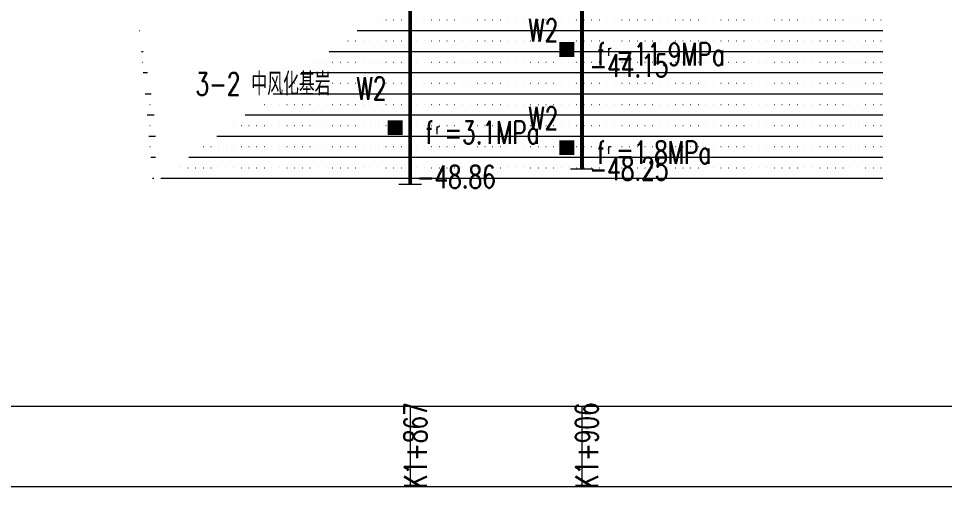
# Model space of a CAD drawing. Header units: millimetres. Extents: x -487 to 1510, y 26 to 459.
# Drawn here: x 896.9 to 1019.4, y 26.4 to 88.4 of the extents above; entities that cross this region are included whole.
import ezdxf
from ezdxf.enums import TextEntityAlignment as Align

# ---------------------------------------------------------------- set-up
doc = ezdxf.new("R2010")
doc.units = ezdxf.units.MM
for name, color, linetype, lineweight in [('poubase', 7, 'Continuous', 9), ('地质', 8, 'Continuous', 9), ('横标尺', 7, 'Continuous', 0)]:
    doc.layers.add(name, color=color, linetype=linetype, lineweight=lineweight)
doc.styles.add('KT_宋体', font='宋体', dxfattribs={"height": 2.5})
doc.styles.get("Standard").update_dxf_attribs({"font": 'simplex1.shx', "width": 0.7, "bigfont": 'hztxt.shx'})
doc.styles.add('新样式', font='simplex1.shx', dxfattribs={"width": 0.7, "height": 3, "bigfont": 'hztxt.shx'})
doc.dimstyles.new('1：20', dxfattribs={"dimtxt": 3, "dimasz": 2, "dimexe": 1, "dimexo": 1, "dimgap": 0.5, "dimtad": 1, "dimlfac": 2, "dimrnd": 0.009500000000000005, "dimdsep": 46, "dimtxsty": 'Standard', "dimcen": 0.09, "dimclrd": 256, "dimadec": 0, "dimazin": 0, "dimtfac": 1, "dimtix": 1, "dimtmove": 2, "dimatfit": 3, "dimfxl": 0, "dimtolj": 1, "dimtzin": 0, "dimarcsym": 0})

# ---------------------------------------------------------------- blocks, each defined once
blk = doc.blocks.new('*D10')
at = {"layer": 'Defpoints', "color": 0}
for p in [(936.224995726006, 263.1103979046852), (737.8037757578816, 26.36747311903377), (936.224995726006, 26.36747311903377)]:
    blk.add_point(p, dxfattribs=at)
at = {"layer": 'poubase', "color": 0, "lineweight": -2}
for p, q in [((737.8037757578816, 257.1103979046852), (737.8037757578816, 264.1103979046852)), ((936.224995726006, 257.1103979046852), (936.224995726006, 264.1103979046852))]:
    blk.add_line(p, q, dxfattribs=at)
at = {"layer": 'poubase', "lineweight": -2}
blk.add_line((739.8037757578816, 263.1103979046852), (934.224995726006, 263.1103979046852), dxfattribs=at)
at = {"layer": 'poubase'}
for points in [[(739.8037757578816, 263.4437312380185), (739.8037757578816, 262.7770645713519), (737.8037757578816, 263.1103979046852)], [(934.224995726006, 263.4437312380185), (934.224995726006, 262.7770645713519), (936.224995726006, 263.1103979046852)]]:
    blk.add_solid(points, dxfattribs=at)
at = {"layer": 'poubase', "color": 0, "insert": (837.0143857419438, 265.1103979046852), "char_height": 3, "attachment_point": 5}
blk.add_mtext('\\A1;一般路基有高压电缆通过行车道路段', dxfattribs=at)
blk = doc.blocks.new('*D11')
at = {"layer": 'Defpoints', "color": 0}
for p in [(951.2249957260059, 263.1103979046852), (936.224995726006, 26.36747311903378), (951.2249957260059, 26.36747311903377)]:
    blk.add_point(p, dxfattribs=at)
at = {"layer": 'poubase', "color": 0, "lineweight": -2}
for p, q in [((936.224995726006, 257.1103979046852), (936.224995726006, 264.1103979046852)), ((951.2249957260059, 257.1103979046852), (951.2249957260059, 264.1103979046852))]:
    blk.add_line(p, q, dxfattribs=at)
at = {"layer": 'poubase', "lineweight": -2}
blk.add_line((938.224995726006, 263.1103979046852), (949.2249957260059, 263.1103979046852), dxfattribs=at)
at = {"layer": 'poubase'}
for points in [[(938.224995726006, 263.4437312380185), (938.224995726006, 262.7770645713519), (936.224995726006, 263.1103979046852)], [(949.2249957260059, 263.4437312380185), (949.2249957260059, 262.7770645713519), (951.2249957260059, 263.1103979046852)]]:
    blk.add_solid(points, dxfattribs=at)
at = {"layer": 'poubase', "color": 0, "insert": (943.724995726006, 265.1103979046852), "char_height": 3, "attachment_point": 5}
blk.add_mtext('\\A1;桥头处理段', dxfattribs=at)
blk = doc.blocks.new('*D12')
at = {"layer": 'Defpoints', "color": 0}
for p in [(974.224995726006, 263.1103979046852), (959.2249957260059, 26.36747311903378), (974.224995726006, 26.36747311903377)]:
    blk.add_point(p, dxfattribs=at)
at = {"layer": 'poubase', "color": 0, "lineweight": -2}
for p, q in [((959.2249957260059, 257.1103979046852), (959.2249957260059, 264.1103979046852)), ((974.224995726006, 257.1103979046852), (974.224995726006, 264.1103979046852))]:
    blk.add_line(p, q, dxfattribs=at)
at = {"layer": 'poubase', "lineweight": -2}
blk.add_line((961.2249957260059, 263.1103979046852), (972.224995726006, 263.1103979046852), dxfattribs=at)
at = {"layer": 'poubase'}
for points in [[(961.2249957260059, 263.4437312380185), (961.2249957260059, 262.7770645713519), (959.2249957260059, 263.1103979046852)], [(972.224995726006, 263.4437312380185), (972.224995726006, 262.7770645713519), (974.224995726006, 263.1103979046852)]]:
    blk.add_solid(points, dxfattribs=at)
at = {"layer": 'poubase', "color": 0, "insert": (966.724995726006, 265.1103979046852), "char_height": 3, "attachment_point": 5}
blk.add_mtext('\\A1;桥头处理段', dxfattribs=at)

msp = doc.modelspace()

# ---------------------------------------------------------------- hatches: boundary and pattern name
at = {"layer": '地质'}
h = msp.add_hatch(dxfattribs=at)
h.set_pattern_fill('细砂岩', color=256, scale=0.3, style=0)
h.set_pattern_definition([(0, (0, 0), (0, 2.8), []), (0, (0, 1.4), (0, 2.8), [0.028, -0.9800000000000001])])
edge = h.paths.add_edge_path()
edge.add_spline(control_points=[(948.724995726006, 92.10000000000002), (936.6430858769702, 92.29421530298558), (924.5346689338645, 92.5888275257012), (912.5072324960383, 91.52842810294919)], knot_values=[0, 0, 0, 4.263256414560601e-14, 36.22227309012369, 36.22227309012369, 36.22227309012369, 36.22227309012369], degree=3, periodic=0)
edge.add_spline(control_points=[(912.5072324960385, 91.52842810294923), (912.6311556635092, 83.10091721411689), (916.068429231022, 77.38769480727096), (914.6889096611785, 66.43333333333334)], knot_values=[39.41947787384477, 39.41947787384477, 39.41947787384477, 39.41947787384479, 64.91573938684542, 64.91573938684542, 64.91573938684542, 64.91573938684542], degree=3, periodic=0)
edge.add_line((914.6889096611784, 66.43333333333334), (947.224995726006, 66.43333333333334))
edge.add_line((947.224995726006, 66.43333333333334), (948.7249957260061, 66.43333333333334))
edge.add_line((948.7249957260061, 66.43333333333334), (948.7249957260059, 92.10000000000001))
edge = h.paths.add_edge_path()
edge.add_spline(control_points=[(971.4574332767202, 91.79999999999998), (969.079167235267, 91.83005667881604), (966.7013132445965, 91.85879227944346), (964.3234190396178, 91.88784457533647)], knot_values=[51.82061852595062, 51.82061852595062, 51.82061852595062, 51.82061852595172, 58.95669010479828, 58.95669010479828, 58.95669010479828, 58.95669010479828], degree=3, periodic=0)
edge.add_spline(control_points=[(964.3234190396178, 91.88784457533647), (959.125711195843, 91.95134838720774), (953.9278112114087, 92.01636534302101), (948.724995726006, 92.10000000000002)], knot_values=[36.22227309012364, 36.22227309012364, 36.22227309012364, 36.22227309012364, 51.82061852595059, 51.82061852595059, 51.82061852595059, 51.82061852595063], degree=3, periodic=0)
edge.add_line((948.7249957260061, 92.10000000000002), (948.7249957260061, 66.43333333333334))
edge.add_line((948.7249957260061, 66.43333333333334), (950.224995726006, 66.43333333333334))
edge.add_line((950.224995726006, 66.43333333333334), (1011.302429753619, 66.43333333333334))
edge.add_line((1011.302429753619, 66.43333333333334), (1011.302429753619, 91.84247075067918))
edge.add_spline(control_points=[(1011.302429753618, 91.84247075067918), (998.0281413511672, 91.42317552157267), (984.7363644884819, 91.63218001539951), (971.4574332767205, 91.79999999999997)], knot_values=[58.95669010479718, 58.95669010479718, 58.95669010479718, 58.95669010479718, 98.8005940104449, 98.8005940104449, 98.8005940104449, 98.80059401044599], degree=3, periodic=0)
edge = h.paths.add_edge_path()
edge.add_spline(control_points=[(948.7249957260057, 95.39719986292877), (948.7171616007104, 95.3979561623005), (940.5465072264628, 96.18453982312441), (927.0212060399726, 95.18350966043704), (912.2712313636916, 95.30141578365169)], knot_values=[0, 0, 0, 0, 0.0305071370969614, 31.79773867194409, 31.79773867194409, 31.79773867194409, 31.79773867194409], degree=3, periodic=0)
edge.add_spline(control_points=[(912.2712313636918, 95.30141578365172), (912.5433258774187, 94.08721437239328), (912.4888582585892, 92.7779853030985), (912.5072324960385, 91.52842810294925)], knot_values=[35.63911643964278, 35.63911643964278, 35.63911643964278, 35.6391164396428, 39.41947787384477, 39.41947787384477, 39.41947787384477, 39.41947787384479], degree=3, periodic=0)
edge.add_spline(control_points=[(912.5072324960383, 91.52842810294919), (924.5346689338645, 92.5888275257012), (936.6430858769702, 92.29421530298558), (948.724995726006, 92.10000000000002)], knot_values=[0, 0, 0, 0, 36.22227309012364, 36.22227309012369, 36.22227309012369, 36.22227309012369], degree=3, periodic=0)
edge.add_line((948.724995726006, 92.10000000000002), (948.7249957260062, 95.39719986292872))
h.paths.add_polyline_path([(918.6276907898307, 77.75405834161423), (939.849913012053, 77.75405834161423), (939.849913012053, 81.68739167494755), (918.6276907898307, 81.68739167494755)], flags=24)
h.paths.add_polyline_path([(944.989995726006, 72.51166666666668), (948.459995726006, 72.51166666666668), (948.459995726006, 75.24166666666669), (944.989995726006, 75.24166666666669)], flags=8)
h.paths.add_polyline_path([(944.989995726006, 72.51166666666668), (948.459995726006, 72.51166666666668), (948.459995726006, 75.24166666666669), (944.989995726006, 75.24166666666669)], flags=24)
h.paths.add_polyline_path([(944.989995726006, 89.17833333333334), (948.459995726006, 89.17833333333334), (948.459995726006, 91.90833333333335), (944.989995726006, 91.90833333333335)], flags=24)
h.paths.add_polyline_path([(944.989995726006, 89.17833333333334), (948.459995726006, 89.17833333333334), (948.459995726006, 91.90833333333335), (944.989995726006, 91.90833333333335)], flags=8)
h.paths.add_polyline_path([(941.2215235037837, 77.26597222222223), (945.9784679482282, 77.26597222222223), (945.9784679482282, 80.87013888888889), (941.2215235037837, 80.87013888888889)], flags=24)
h.paths.add_polyline_path([(972.0199332767193, 67.12916666666663), (981.4282666100526, 67.12916666666663), (981.4282666100526, 69.75416666666663), (972.0199332767193, 69.75416666666663)], flags=24)
h.paths.add_polyline_path([(972.0249332767193, 80.80083333333327), (981.4232666100526, 80.80083333333327), (981.4232666100526, 83.39583333333329), (972.0249332767193, 83.39583333333329)], flags=24)
h.paths.add_polyline_path([(972.0249332767193, 90.46749999999996), (981.4232666100526, 90.46749999999996), (981.4232666100526, 93.06249999999997), (972.0249332767193, 93.06249999999997)], flags=9)
h.paths.add_polyline_path([(949.157480185107, 66.07002745057278), (958.5658135184403, 66.07002745057278), (958.5658135184403, 68.69502745057278), (949.157480185107, 68.69502745057278)], flags=9)
h.paths.add_polyline_path([(949.1274313083654, 91.4661328362201), (958.5357646416987, 91.4661328362201), (958.5357646416987, 94.0911328362201), (949.1274313083654, 94.0911328362201)], flags=9)
h.paths.add_polyline_path([(974.6445166100526, 70.00708333333334), (975.6481277211637, 70.00708333333334), (975.6481277211637, 70.88458333333332), (974.6445166100526, 70.88458333333332)], flags=8)
h.paths.add_polyline_path([(973.0174332767192, 69.88333333333333), (986.6974332767193, 69.88333333333333), (986.6974332767193, 72.52333333333333), (973.0174332767192, 72.52333333333333)], flags=24)
h.paths.add_polyline_path([(967.7224332767192, 69.87833333333333), (971.1924332767193, 69.87833333333333), (971.1924332767193, 72.60833333333333), (967.7224332767192, 72.60833333333333)], flags=24)
h.paths.add_polyline_path([(967.7224332767192, 69.87833333333333), (971.1924332767193, 69.87833333333333), (971.1924332767193, 72.60833333333333), (967.7224332767192, 72.60833333333333)], flags=8)
h.paths.add_polyline_path([(974.6445166100526, 83.00708333333334), (975.6481277211637, 83.00708333333334), (975.6481277211637, 83.88458333333332), (974.6445166100526, 83.88458333333332)], flags=8)
h.paths.add_polyline_path([(973.0174332767192, 82.88333333333333), (988.1196554989415, 82.88333333333333), (988.1196554989415, 85.52333333333333), (973.0174332767192, 85.52333333333333)], flags=24)
h.paths.add_polyline_path([(967.7224332767192, 82.87833333333333), (971.1924332767193, 82.87833333333333), (971.1924332767193, 85.60833333333333), (967.7224332767192, 85.60833333333333)], flags=8)
h.paths.add_polyline_path([(967.7224332767192, 82.87833333333333), (971.1924332767193, 82.87833333333333), (971.1924332767193, 85.60833333333333), (967.7224332767192, 85.60833333333333)], flags=24)
h.paths.add_polyline_path([(951.9120790593394, 72.6404166666667), (952.9156901704505, 72.6404166666667), (952.9156901704505, 73.51791666666668), (951.9120790593394, 73.51791666666668)], flags=8)
h.paths.add_polyline_path([(950.284995726006, 72.51666666666668), (963.964995726006, 72.51666666666668), (963.964995726006, 75.15666666666668), (950.284995726006, 75.15666666666668)], flags=24)
h.paths.add_polyline_path([(951.9120790593394, 89.30708333333335), (952.9156901704505, 89.30708333333335), (952.9156901704505, 90.18458333333334), (951.9120790593394, 90.18458333333334)], flags=8)
h.paths.add_polyline_path([(950.284995726006, 89.18333333333334), (963.964995726006, 89.18333333333334), (963.964995726006, 91.82333333333334), (950.284995726006, 91.82333333333334)], flags=24)
h.paths.add_polyline_path([(963.953961054497, 73.29930555555552), (968.7109054989414, 73.29930555555552), (968.7109054989414, 76.90347222222218), (963.953961054497, 76.90347222222218)], flags=24)
h.paths.add_polyline_path([(963.953961054497, 84.96597222222218), (968.7109054989414, 84.96597222222218), (968.7109054989414, 88.57013888888883), (963.953961054497, 88.57013888888883)], flags=24)
h.paths.add_polyline_path([(918.7353379487812, 91.93866186356554), (939.9408935043368, 91.93866186356554), (939.9408935043368, 95.82199519689888), (918.7353379487812, 95.82199519689888)], flags=9)
h.paths.add_polyline_path([(941.2215235037837, 91.76597222222223), (945.9784679482282, 91.76597222222223), (945.9784679482282, 95.37013888888889), (941.2215235037837, 95.37013888888889)], flags=24)

# ---------------------------------------------------------------- linework, layer by layer
at = {"layer": 'poubase', "color": 7, "flags": 128}
msp.add_lwpolyline([(30, 26.36747311903378), (1272.696581072667, 26.36747311903378)], dxfattribs=at)
msp.add_lwpolyline([(30, 26.36747311903378), (1272.696581072667, 26.36747311903378)], dxfattribs=at)
at = {"layer": '地质'}
for p, q in [((969.9574332767193, 68.46666666666667), (972.9574332767193, 68.46666666666667)), ((947.224995726006, 66.43333333333334), (950.224995726006, 66.43333333333334))]:
    msp.add_line(p, q, dxfattribs=at)
at = {"layer": '地质', "const_width": 0.5, "flags": 128}
for points in [[(971.4574332767193, 236.1333333333333), (971.4574332767193, 68.46666666666667)], [(948.724995726006, 234.7666666666667), (948.724995726006, 66.43333333333334)]]:
    msp.add_lwpolyline(points, dxfattribs=at)
at = {"layer": '横标尺', "color": 7, "flags": 128}
for points in [[(30, 37), (1272.696581072667, 37)], [(948.724995726006, 37), (948.7249957260059, 26.36747311903378)], [(971.4574332767193, 37), (971.4574332767191, 26.36747311903378)]]:
    msp.add_lwpolyline(points, dxfattribs=at)

# ---------------------------------------------------------------- texts
at = {"layer": 'poubase', "color": 7, "style": '新样式', "width": 0.7}
for s, p in [('K1+867', (951.8269517357886, 31.79226338389526)), ('K1+906', (974.5066712921226, 31.79226338389526))]:
    msp.add_text(s, height=3, rotation=90, dxfattribs=at).set_placement(p, align=Align.BOTTOM_CENTER)
at = {"layer": '地质', "style": '新样式', "width": 0.7}
for s, p in [('W2', (966.3324332767193, 86.81666666666662)), ('3-2 中风化基岩', (929.2388019009418, 79.69850278605867)), ('W2', (943.599995726006, 79.11666666666667)), ('W2', (966.3324332767193, 75.14999999999996))]:
    msp.add_text(s, height=3, dxfattribs=at).set_placement(p, align=Align.MIDDLE_CENTER)
at = {"layer": '地质', "style": 'KT_宋体'}
for p in [(969.4574332767193, 85.13333333333333), (969.4574332767193, 85.13333333333333), (946.724995726006, 74.76666666666668), (946.724995726006, 74.76666666666668), (969.4574332767193, 72.13333333333333), (969.4574332767193, 72.13333333333333)]:
    msp.add_text('■', height=1.8, dxfattribs=at).set_placement(p, align=Align.TOP_CENTER)
at = {"layer": '地质', "style": '新样式', "width": 0.7}
for s, p in [('f =11.9MPa', (973.4574332767193, 85.13333333333333)), ('f =3.1MPa', (950.724995726006, 74.76666666666668)), ('f =1.8MPa', (973.4574332767193, 72.13333333333333))]:
    msp.add_text(s, height=3, dxfattribs=at).set_placement(p, align=Align.TOP_LEFT)
for s, p in [('-44.15', (972.4574332767193, 82.13333333333328)), ('-48.25', (972.4574332767193, 68.46666666666664)), ('-48.86', (949.594980185107, 67.40752745057279))]:
    msp.add_text(s, height=3, dxfattribs=at).set_placement(p, align=Align.MIDDLE_LEFT)
for p in [(974.7907666100526, 82.97333333333333), (952.0583290593394, 72.60666666666668), (974.7907666100526, 69.97333333333333)]:
    msp.add_text('r', height=1.5, dxfattribs=at).set_placement(p, align=Align.BOTTOM_LEFT)

# ---------------------------------------------------------------- dimensions: what is measured, and where the dimension line sits
at = {"layer": 'poubase'}
for base, p1, p2, text, picture, middle in [((936.224995726006, 263.1103979046852), (737.8037757578816, 26.36747311903377), (936.224995726006, 26.36747311903377), '一般路基有高压电缆通过行车道路段', '*D10', (837.0143857419438, 265.1103979046852)), ((951.2249957260059, 263.1103979046852), (936.224995726006, 26.36747311903378), (951.2249957260059, 26.36747311903377), '桥头处理段', '*D11', (943.724995726006, 265.1103979046852)), ((974.224995726006, 263.1103979046852), (959.2249957260059, 26.36747311903378), (974.224995726006, 26.36747311903377), '桥头处理段', '*D12', (966.724995726006, 265.1103979046852))]:
    dim = msp.add_linear_dim(base=base, p1=p1, p2=p2, text=text, dimstyle='1：20', dxfattribs=at)
    dim.commit()
    dim.dimension.update_dxf_attribs({"geometry": picture, "text_midpoint": middle})

doc.saveas('drawing.dxf')
